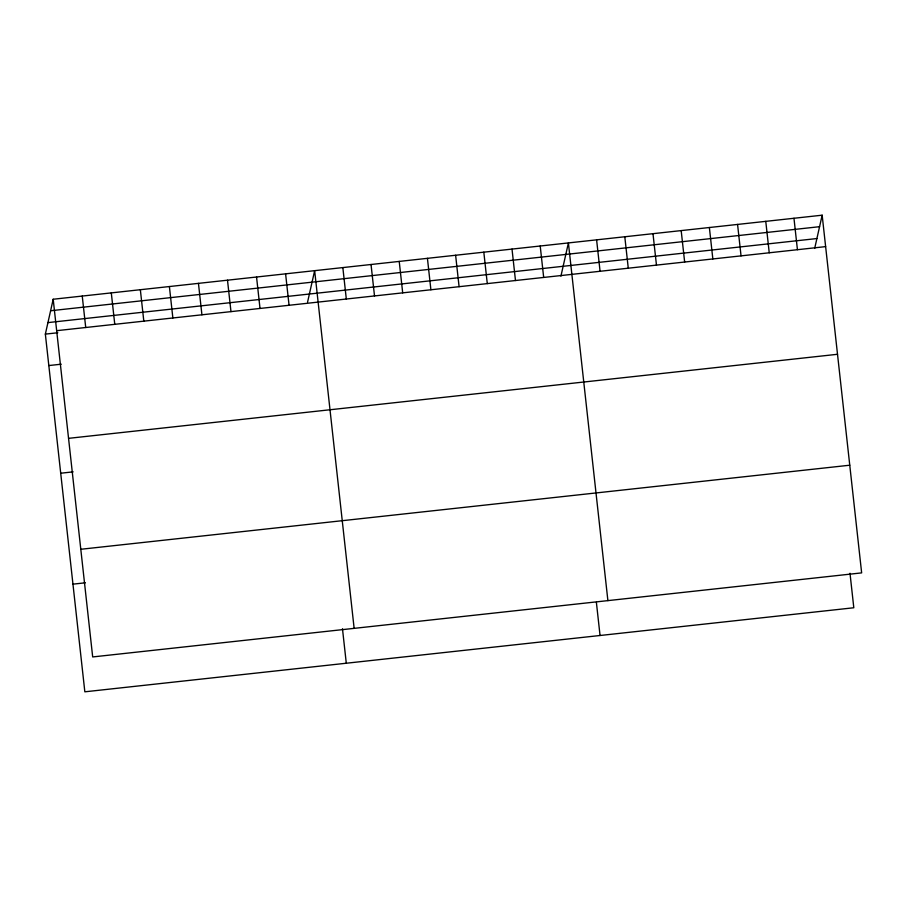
<?xml version="1.0" encoding="UTF-8"?>
<svg xmlns="http://www.w3.org/2000/svg" width="907" height="907" viewBox="0 0 907 907"><rect width="100%" height="100%" fill="white"/><g stroke="black" fill="none" stroke-linecap="round" stroke-linejoin="round"><path stroke-width="1.36" d="M849.995 573.247L853.804 607.758L84.839 691.814L45.35 334.116L53.196 299.242L822.161 215.186L861.65 572.884L92.684 656.94L53.196 299.242M307.541 302.246L314.65 270.66L354.138 628.358M560.923 276.159L568.406 242.929L607.894 600.615M814.679 248.416L822.161 215.186M50.611 310.75L819.565 226.693M47.935 322.609L816.901 238.552M56.665 330.681L825.631 246.625M45.35 334.116L57.799 332.756M48.819 365.555L61.268 364.195M68.558 438.342L837.512 354.286M60.712 473.227L73.161 471.855M80.802 549.279L849.768 465.212M72.957 584.153L85.405 582.793M793.965 218.27L797.434 249.697M765.769 221.353L769.238 252.781M737.572 224.426L741.042 255.865M709.376 227.51L712.845 258.949M681.18 230.593L684.649 262.032M652.983 233.677L656.464 265.116M624.798 236.761L628.268 268.2M596.602 239.845L600.071 271.272M596.387 602.373L600.049 635.501M540.209 246.001L543.678 277.44M512.013 249.085L515.482 280.524M483.816 252.169L487.286 283.608M455.62 255.252L459.089 286.691M427.424 258.336L430.893 289.775M399.227 261.42L402.697 292.859M371.031 264.504L374.512 295.931M342.835 267.576L346.315 299.015M342.472 628.732L346.293 663.232M285.592 273.835L289.061 305.274M256.545 277.009L260.014 308.448M227.498 280.195L230.968 311.623M198.452 283.369L201.921 314.797M169.394 286.544L172.863 317.983M140.347 289.718L143.816 321.157M111.3 292.893L114.77 324.332M82.242 296.067L85.723 327.506"/></g></svg>
